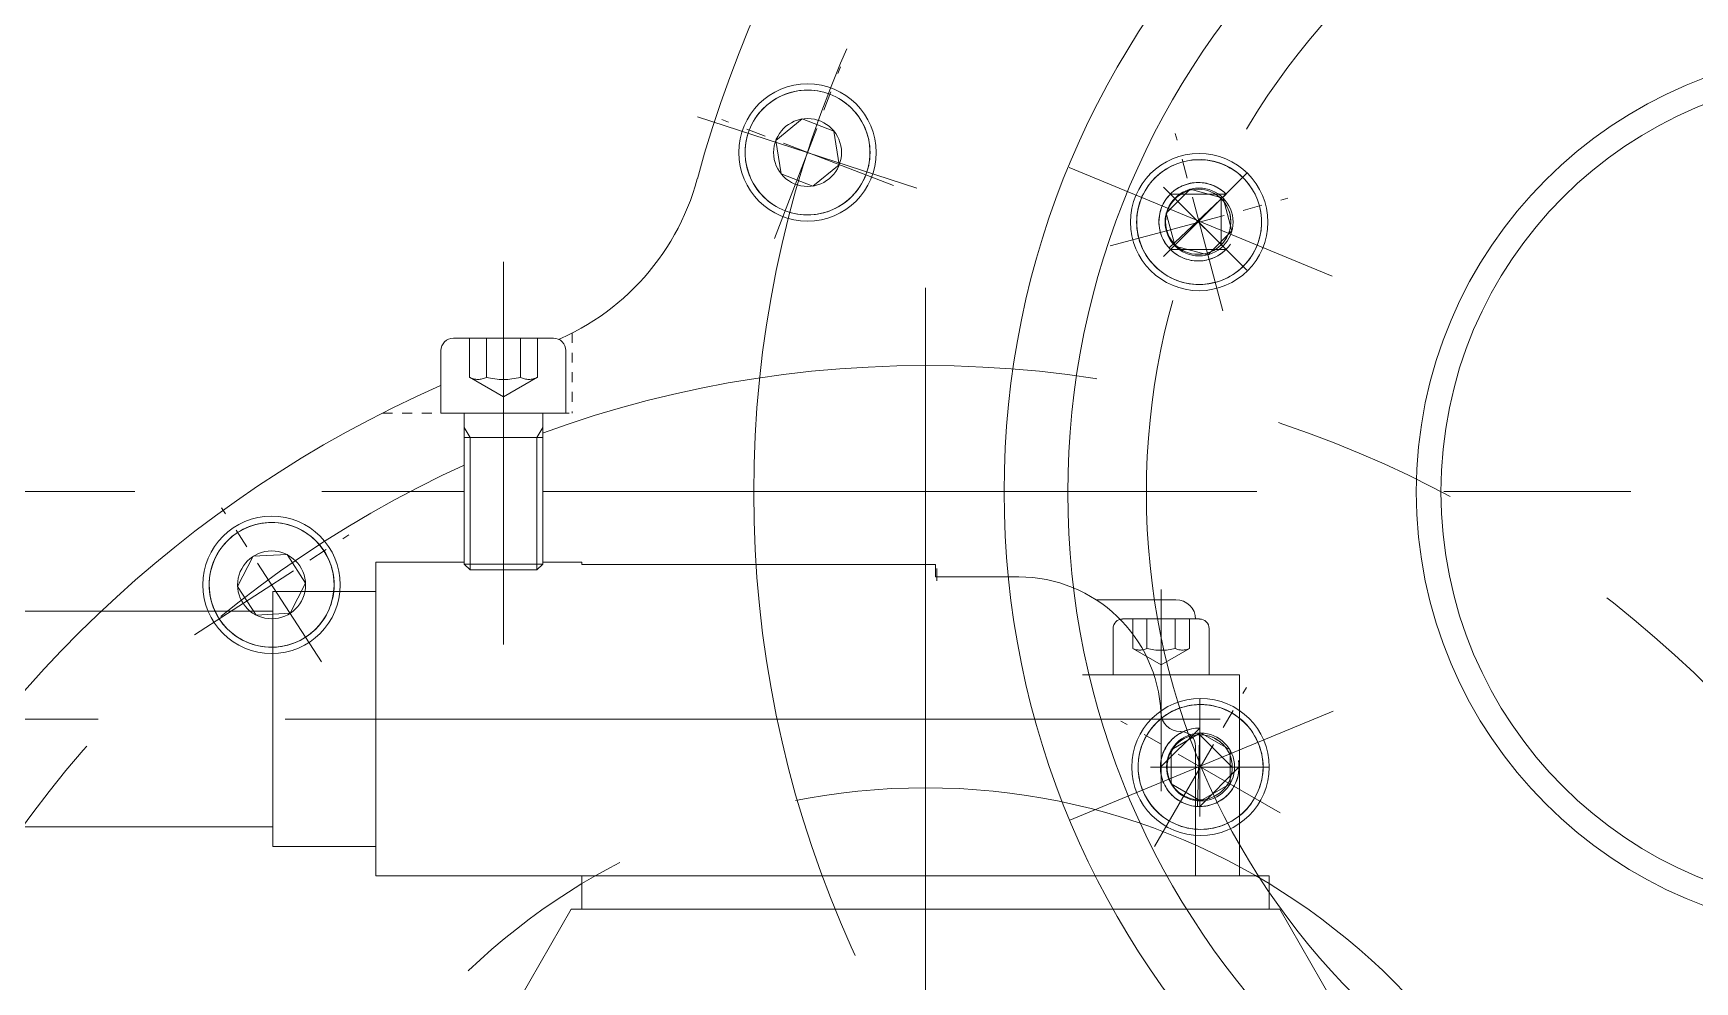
# Model space of a CAD drawing. Header units: inches. Extents: x 0 to 26418, y 0 to 20128.
# Drawn here: x 3816.8 to 3986.1, y 15425.2 to 15521.9 of the extents above; entities that cross this region are included whole.
import ezdxf

# ---------------------------------------------------------------- set-up
doc = ezdxf.new("R2010")
doc.units = ezdxf.units.IN
doc.header["$MEASUREMENT"] = 0
doc.set_wipeout_variables(frame=1)
for name, pattern in [('ACAD_ISO02W100', [15, 12, -3]), ('CENTER', [50.8, 31.75, -6.35, 6.35, -6.35]), ('点画线', [18, 12, -2, 2, -2]), ('虚线', [2, 1, -1])]:
    doc.linetypes.add(name, pattern=pattern)
for name, color, linetype, lineweight in [('CAXA1', 5, 'CENTER', 5), ('中心线层', 5, 'CENTER', 5), ('粗实线层', 7, 'Continuous', 5), ('细实线层', 7, 'Continuous', 5), ('虚线层', 6, 'ACAD_ISO02W100', 5)]:
    doc.layers.add(name, color=color, linetype=linetype, lineweight=lineweight)

msp = doc.modelspace()

# ---------------------------------------------------------------- linework, layer by layer
at = {"color": 7, "lineweight": 5}
for p, q in [((3892.53, 15515.29), (3892.24, 15515.12)), ((3892.82, 15515.45), (3892.53, 15515.29)), ((3893.12, 15515.59), (3892.82, 15515.45)), ((3893.43, 15515.72), (3893.12, 15515.59)), ((3893.74, 15515.83), (3893.43, 15515.72)), ((3894.06, 15515.93), (3893.74, 15515.83)), ((3894.39, 15516), (3894.06, 15515.93)), ((3894.72, 15516.06), (3894.39, 15516)), ((3895.05, 15516.11), (3894.72, 15516.06)), ((3895.38, 15516.13), (3895.05, 15516.11)), ((3895.71, 15516.14), (3895.38, 15516.13)), ((3896.04, 15516.13), (3895.71, 15516.14)), ((3896.38, 15516.11), (3896.04, 15516.13)), ((3896.71, 15516.06), (3896.38, 15516.11)), ((3897.03, 15516), (3896.71, 15516.06)), ((3897.36, 15515.93), (3897.03, 15516)), ((3897.68, 15515.83), (3897.36, 15515.93)), ((3897.99, 15515.72), (3897.68, 15515.83)), ((3898.3, 15515.59), (3897.99, 15515.72)), ((3897.99, 15515.72), (3897.99, 15515.72)), ((3898.6, 15515.45), (3898.3, 15515.59)), ((3898.89, 15515.29), (3898.6, 15515.45)), ((3899.18, 15515.12), (3898.89, 15515.29)), ((3890.56, 15513.52), (3890.37, 15513.24)), ((3890.76, 15513.78), (3890.56, 15513.52)), ((3890.98, 15514.04), (3890.76, 15513.78)), ((3891.21, 15514.28), (3890.98, 15514.04)), ((3891.45, 15514.51), (3891.21, 15514.28)), ((3891.71, 15514.72), (3891.45, 15514.51)), ((3891.97, 15514.93), (3891.71, 15514.72)), ((3892.24, 15515.12), (3891.97, 15514.93)), ((3899.45, 15514.93), (3899.18, 15515.12)), ((3899.72, 15514.72), (3899.45, 15514.93)), ((3899.97, 15514.51), (3899.72, 15514.72)), ((3900.21, 15514.28), (3899.97, 15514.51)), ((3900.44, 15514.04), (3900.21, 15514.28)), ((3900.66, 15513.78), (3900.44, 15514.04)), ((3900.86, 15513.52), (3900.66, 15513.78)), ((3901.05, 15513.24), (3900.86, 15513.52)), ((3889.77, 15512.06), (3889.66, 15511.74)), ((3889.9, 15512.37), (3889.77, 15512.06)), ((3890.04, 15512.67), (3889.9, 15512.37)), ((3890.2, 15512.96), (3890.04, 15512.67)), ((3890.37, 15513.24), (3890.2, 15512.96)), ((3892.48, 15511.02), (3895.17, 15513.2)), ((3892.48, 15511.02), (3895.17, 15513.2)), ((3898.4, 15511.96), (3895.17, 15513.2)), ((3898.94, 15508.54), (3898.4, 15511.96)), ((3901.22, 15512.96), (3901.05, 15513.24)), ((3901.38, 15512.67), (3901.22, 15512.96)), ((3901.53, 15512.37), (3901.38, 15512.67)), ((3901.65, 15512.06), (3901.53, 15512.37)), ((3901.76, 15511.74), (3901.65, 15512.06)), ((3889.38, 15510.44), (3889.35, 15510.11)), ((3889.42, 15510.77), (3889.38, 15510.44)), ((3889.48, 15511.1), (3889.42, 15510.77)), ((3889.56, 15511.42), (3889.48, 15511.1)), ((3889.66, 15511.74), (3889.56, 15511.42)), ((3892.48, 15511.02), (3893.02, 15507.6)), ((3901.86, 15511.42), (3901.76, 15511.74)), ((3901.94, 15511.1), (3901.86, 15511.42)), ((3902, 15510.77), (3901.94, 15511.1)), ((3902.04, 15510.44), (3902, 15510.77)), ((3902.07, 15510.11), (3902.04, 15510.44)), ((3889.35, 15510.11), (3889.35, 15509.78)), ((3889.35, 15509.78), (3889.35, 15509.44)), ((3889.35, 15509.44), (3889.38, 15509.11)), ((3889.38, 15509.11), (3889.42, 15508.78)), ((3889.42, 15508.78), (3889.48, 15508.45)), ((3889.48, 15508.45), (3889.56, 15508.13)), ((3898.94, 15508.54), (3896.25, 15506.36)), ((3901.86, 15508.13), (3901.94, 15508.45)), ((3901.94, 15508.45), (3902, 15508.78)), ((3902, 15508.78), (3902.04, 15509.11)), ((3902.04, 15509.11), (3902.07, 15509.44)), ((3902.08, 15509.78), (3902.07, 15510.11)), ((3902.07, 15509.44), (3902.08, 15509.78)), ((3933.01, 15508.5), (3932.71, 15508.36)), ((3933.32, 15508.63), (3933.01, 15508.5)), ((3933.63, 15508.74), (3933.32, 15508.63)), ((3933.95, 15508.83), (3933.63, 15508.74)), ((3934.27, 15508.91), (3933.95, 15508.83)), ((3934.6, 15508.97), (3934.27, 15508.91)), ((3934.93, 15509.02), (3934.6, 15508.97)), ((3935.26, 15509.04), (3934.93, 15509.02)), ((3935.6, 15509.05), (3935.26, 15509.04)), ((3935.93, 15509.04), (3935.6, 15509.05)), ((3936.26, 15509.02), (3935.93, 15509.04)), ((3936.59, 15508.97), (3936.26, 15509.02)), ((3936.92, 15508.91), (3936.59, 15508.97)), ((3937.25, 15508.83), (3936.92, 15508.91)), ((3937.56, 15508.74), (3937.25, 15508.83)), ((3937.88, 15508.63), (3937.56, 15508.74)), ((3938.19, 15508.5), (3937.88, 15508.63)), ((3938.49, 15508.36), (3938.19, 15508.5)), ((3889.56, 15508.13), (3889.66, 15507.81)), ((3889.66, 15507.81), (3889.77, 15507.5)), ((3889.77, 15507.5), (3889.9, 15507.19)), ((3889.9, 15507.19), (3890.04, 15506.89)), ((3890.04, 15506.89), (3890.2, 15506.59)), ((3896.25, 15506.36), (3893.02, 15507.6)), ((3901.22, 15506.59), (3901.38, 15506.89)), ((3901.38, 15506.89), (3901.53, 15507.19)), ((3901.53, 15507.19), (3901.65, 15507.5)), ((3901.65, 15507.5), (3901.76, 15507.81)), ((3901.65, 15507.5), (3901.65, 15507.5)), ((3901.76, 15507.81), (3901.86, 15508.13)), ((3930.87, 15506.95), (3930.65, 15506.69)), ((3931.1, 15507.19), (3930.87, 15506.95)), ((3931.34, 15507.42), (3931.1, 15507.19)), ((3931.59, 15507.63), (3931.34, 15507.42)), ((3931.86, 15507.84), (3931.59, 15507.63)), ((3932.13, 15508.02), (3931.86, 15507.84)), ((3932.42, 15508.2), (3932.13, 15508.02)), ((3932.71, 15508.36), (3932.42, 15508.2)), ((3938.78, 15508.2), (3938.49, 15508.36)), ((3939.06, 15508.02), (3938.78, 15508.2)), ((3939.34, 15507.84), (3939.06, 15508.02)), ((3939.6, 15507.63), (3939.34, 15507.84)), ((3939.86, 15507.42), (3939.6, 15507.63)), ((3940.1, 15507.19), (3939.86, 15507.42)), ((3940.33, 15506.95), (3940.1, 15507.19)), ((3940.54, 15506.69), (3940.33, 15506.95)), ((3890.2, 15506.59), (3890.37, 15506.31)), ((3890.37, 15506.31), (3890.56, 15506.04)), ((3890.56, 15506.04), (3890.76, 15505.77)), ((3890.76, 15505.77), (3890.98, 15505.52)), ((3890.98, 15505.52), (3891.21, 15505.28)), ((3891.21, 15505.28), (3891.45, 15505.05)), ((3899.97, 15505.05), (3900.21, 15505.28)), ((3900.21, 15505.28), (3900.44, 15505.52)), ((3900.44, 15505.52), (3900.66, 15505.77)), ((3900.66, 15505.77), (3900.86, 15506.04)), ((3900.86, 15506.04), (3901.05, 15506.31)), ((3901.05, 15506.31), (3901.22, 15506.59)), ((3929.78, 15505.28), (3929.66, 15504.97)), ((3929.93, 15505.58), (3929.78, 15505.28)), ((3930.09, 15505.87), (3929.93, 15505.58)), ((3930.26, 15506.15), (3930.09, 15505.87)), ((3930.45, 15506.43), (3930.26, 15506.15)), ((3930.65, 15506.69), (3930.45, 15506.43)), ((3932.27, 15505.08), (3932.15, 15504.9)), ((3934.7, 15506.03), (3932.25, 15503.58)), ((3932.4, 15505.24), (3932.27, 15505.08)), ((3932.54, 15505.4), (3932.4, 15505.24)), ((3932.68, 15505.55), (3932.54, 15505.4)), ((3932.54, 15500.05), (3938.34, 15505.55)), ((3932.83, 15505.7), (3932.68, 15505.55)), ((3932.68, 15505.55), (3938.34, 15505.55)), ((3938.34, 15499.9), (3932.68, 15505.55)), ((3932.99, 15505.83), (3932.83, 15505.7)), ((3933.16, 15505.96), (3932.99, 15505.83)), ((3933.33, 15506.08), (3933.16, 15505.96)), ((3933.51, 15506.19), (3933.33, 15506.08)), ((3933.69, 15506.29), (3933.51, 15506.19)), ((3933.88, 15506.38), (3933.69, 15506.29)), ((3934.07, 15506.46), (3933.88, 15506.38)), ((3934.27, 15506.53), (3934.07, 15506.46)), ((3934.47, 15506.59), (3934.27, 15506.53)), ((3934.68, 15506.64), (3934.47, 15506.59)), ((3934.88, 15506.68), (3934.68, 15506.64)), ((3934.7, 15506.03), (3938.05, 15505.14)), ((3934.7, 15506.03), (3938.05, 15505.14)), ((3935.09, 15506.7), (3934.88, 15506.68)), ((3935.3, 15506.72), (3935.09, 15506.7)), ((3935.51, 15506.72), (3935.3, 15506.72)), ((3935.72, 15506.72), (3935.51, 15506.72)), ((3935.93, 15506.7), (3935.72, 15506.72)), ((3936.13, 15506.68), (3935.93, 15506.7)), ((3936.34, 15506.64), (3936.13, 15506.68)), ((3936.54, 15506.59), (3936.34, 15506.64)), ((3936.74, 15506.53), (3936.54, 15506.59)), ((3936.94, 15506.46), (3936.74, 15506.53)), ((3937.13, 15506.38), (3936.94, 15506.46)), ((3937.32, 15506.29), (3937.13, 15506.38)), ((3937.51, 15506.19), (3937.32, 15506.29)), ((3937.69, 15506.08), (3937.51, 15506.19)), ((3937.86, 15505.96), (3937.69, 15506.08)), ((3938.02, 15505.83), (3937.86, 15505.96)), ((3938.34, 15505.55), (3937.86, 15505.07)), ((3937.86, 15505.07), (3937.86, 15500.37)), ((3937.98, 15504.95), (3937.86, 15505.07)), ((3937.86, 15505.07), (3937.86, 15500.37)), ((3938.18, 15505.7), (3938.02, 15505.83)), ((3938.94, 15501.79), (3938.05, 15505.14)), ((3938.34, 15505.55), (3938.18, 15505.7)), ((3940.75, 15506.43), (3940.54, 15506.69)), ((3940.94, 15506.15), (3940.75, 15506.43)), ((3941.11, 15505.87), (3940.94, 15506.15)), ((3941.27, 15505.58), (3941.11, 15505.87)), ((3941.41, 15505.28), (3941.27, 15505.58)), ((3941.54, 15504.97), (3941.41, 15505.28)), ((3891.45, 15505.05), (3891.71, 15504.83)), ((3891.71, 15504.83), (3891.97, 15504.63)), ((3891.97, 15504.63), (3892.24, 15504.44)), ((3892.24, 15504.44), (3892.53, 15504.26)), ((3892.53, 15504.26), (3892.82, 15504.11)), ((3892.82, 15504.11), (3893.12, 15503.96)), ((3893.12, 15503.96), (3893.43, 15503.83)), ((3893.43, 15503.83), (3893.43, 15503.83)), ((3893.43, 15503.83), (3893.74, 15503.72)), ((3893.74, 15503.72), (3894.06, 15503.63)), ((3894.06, 15503.63), (3894.39, 15503.55)), ((3894.39, 15503.55), (3894.72, 15503.49)), ((3894.72, 15503.49), (3895.05, 15503.45)), ((3895.05, 15503.45), (3895.38, 15503.42)), ((3895.38, 15503.42), (3895.71, 15503.41)), ((3895.71, 15503.41), (3896.04, 15503.42)), ((3896.04, 15503.42), (3896.38, 15503.45)), ((3896.38, 15503.45), (3896.71, 15503.49)), ((3896.71, 15503.49), (3897.03, 15503.55)), ((3897.03, 15503.55), (3897.36, 15503.63)), ((3897.36, 15503.63), (3897.68, 15503.72)), ((3897.68, 15503.72), (3897.99, 15503.83)), ((3897.99, 15503.83), (3898.3, 15503.96)), ((3898.3, 15503.96), (3898.6, 15504.11)), ((3898.6, 15504.11), (3898.89, 15504.26)), ((3898.89, 15504.26), (3899.18, 15504.44)), ((3899.18, 15504.44), (3899.45, 15504.63)), ((3899.45, 15504.63), (3899.72, 15504.83)), ((3899.72, 15504.83), (3899.97, 15505.05)), ((3929.31, 15503.68), (3929.27, 15503.35)), ((3929.37, 15504.01), (3929.31, 15503.68)), ((3929.45, 15504.33), (3929.37, 15504.01)), ((3929.54, 15504.65), (3929.45, 15504.33)), ((3929.66, 15504.97), (3929.54, 15504.65)), ((3931.6, 15503.56), (3931.56, 15503.35)), ((3931.64, 15503.76), (3931.6, 15503.56)), ((3931.7, 15503.96), (3931.64, 15503.76)), ((3931.77, 15504.16), (3931.7, 15503.96)), ((3931.85, 15504.35), (3931.77, 15504.16)), ((3931.94, 15504.54), (3931.85, 15504.35)), ((3932.04, 15504.72), (3931.94, 15504.54)), ((3932.15, 15504.9), (3932.04, 15504.72)), ((3933.15, 15500.24), (3932.25, 15503.58)), ((3938.09, 15504.82), (3937.98, 15504.95)), ((3938.2, 15504.68), (3938.09, 15504.82)), ((3938.29, 15504.53), (3938.2, 15504.68)), ((3938.39, 15504.39), (3938.29, 15504.53)), ((3938.47, 15504.23), (3938.39, 15504.39)), ((3938.54, 15504.08), (3938.47, 15504.23)), ((3938.61, 15503.92), (3938.54, 15504.08)), ((3938.67, 15503.75), (3938.61, 15503.92)), ((3938.72, 15503.58), (3938.67, 15503.75)), ((3938.76, 15503.42), (3938.72, 15503.58)), ((3938.79, 15503.24), (3938.76, 15503.42)), ((3941.65, 15504.65), (3941.54, 15504.97)), ((3941.75, 15504.33), (3941.65, 15504.65)), ((3941.82, 15504.01), (3941.75, 15504.33)), ((3941.75, 15504.33), (3941.75, 15504.33)), ((3941.88, 15503.68), (3941.82, 15504.01)), ((3941.93, 15503.35), (3941.88, 15503.68)), ((3929.24, 15503.02), (3929.23, 15502.69)), ((3929.23, 15502.69), (3929.24, 15502.35)), ((3929.27, 15503.35), (3929.24, 15503.02)), ((3929.24, 15502.35), (3929.27, 15502.02)), ((3929.27, 15502.02), (3929.31, 15501.69)), ((3929.31, 15501.69), (3929.37, 15501.36)), ((3931.53, 15503.14), (3931.51, 15502.93)), ((3931.51, 15502.93), (3931.51, 15502.72)), ((3931.51, 15502.72), (3931.51, 15502.51)), ((3931.51, 15502.51), (3931.53, 15502.31)), ((3931.56, 15503.35), (3931.53, 15503.14)), ((3931.53, 15502.31), (3931.56, 15502.1)), ((3931.56, 15502.1), (3931.6, 15501.89)), ((3931.6, 15501.89), (3931.64, 15501.69)), ((3931.64, 15501.69), (3931.7, 15501.49)), ((3936.49, 15499.34), (3938.94, 15501.79)), ((3938.61, 15501.53), (3938.67, 15501.7)), ((3938.67, 15501.7), (3938.72, 15501.86)), ((3938.72, 15501.86), (3938.76, 15502.03)), ((3938.76, 15502.03), (3938.79, 15502.2)), ((3938.81, 15503.07), (3938.79, 15503.24)), ((3938.79, 15502.2), (3938.81, 15502.38)), ((3938.83, 15502.9), (3938.81, 15503.07)), ((3938.81, 15502.38), (3938.83, 15502.55)), ((3938.83, 15502.72), (3938.83, 15502.9)), ((3938.83, 15502.55), (3938.83, 15502.72)), ((3941.82, 15501.36), (3941.88, 15501.69)), ((3941.88, 15501.69), (3941.93, 15502.02)), ((3941.95, 15503.02), (3941.93, 15503.35)), ((3941.93, 15502.02), (3941.95, 15502.35)), ((3941.96, 15502.69), (3941.95, 15503.02)), ((3941.95, 15502.35), (3941.96, 15502.69)), ((3929.37, 15501.36), (3929.45, 15501.04)), ((3929.45, 15501.04), (3929.45, 15501.04)), ((3929.45, 15501.04), (3929.54, 15500.72)), ((3929.54, 15500.72), (3929.66, 15500.41)), ((3929.66, 15500.41), (3929.78, 15500.1)), ((3929.78, 15500.1), (3929.93, 15499.8)), ((3931.7, 15501.49), (3931.77, 15501.29)), ((3931.77, 15501.29), (3931.85, 15501.1)), ((3931.85, 15501.1), (3931.94, 15500.91)), ((3931.94, 15500.91), (3932.04, 15500.72)), ((3932.04, 15500.72), (3932.15, 15500.55)), ((3932.15, 15500.55), (3932.27, 15500.37)), ((3932.27, 15500.37), (3932.4, 15500.21)), ((3932.4, 15500.21), (3932.54, 15500.05)), ((3936.49, 15499.34), (3933.15, 15500.24)), ((3937.86, 15500.37), (3937.98, 15500.5)), ((3937.86, 15500.37), (3938.34, 15499.9)), ((3937.98, 15500.5), (3938.09, 15500.63)), ((3938.09, 15500.63), (3938.2, 15500.77)), ((3938.2, 15500.77), (3938.29, 15500.91)), ((3938.29, 15500.91), (3938.39, 15501.06)), ((3938.39, 15501.06), (3938.47, 15501.22)), ((3938.47, 15501.22), (3938.54, 15501.37)), ((3938.54, 15501.37), (3938.61, 15501.53)), ((3941.27, 15499.8), (3941.41, 15500.1)), ((3941.41, 15500.1), (3941.54, 15500.41)), ((3941.54, 15500.41), (3941.65, 15500.72)), ((3941.65, 15500.72), (3941.75, 15501.04)), ((3941.75, 15501.04), (3941.82, 15501.36)), ((3929.93, 15499.8), (3930.09, 15499.5)), ((3930.09, 15499.5), (3930.26, 15499.22)), ((3930.26, 15499.22), (3930.45, 15498.95)), ((3930.45, 15498.95), (3930.65, 15498.68)), ((3930.65, 15498.68), (3930.87, 15498.43)), ((3930.87, 15498.43), (3931.1, 15498.19)), ((3938.34, 15499.9), (3932.68, 15499.9)), ((3932.68, 15499.9), (3932.83, 15499.75)), ((3932.83, 15499.75), (3932.99, 15499.62)), ((3932.99, 15499.62), (3933.16, 15499.49)), ((3933.16, 15499.49), (3933.33, 15499.37)), ((3933.33, 15499.37), (3933.51, 15499.26)), ((3933.51, 15499.26), (3933.69, 15499.16)), ((3933.69, 15499.16), (3933.88, 15499.07)), ((3933.88, 15499.07), (3934.07, 15498.99)), ((3934.07, 15498.99), (3934.27, 15498.92)), ((3934.27, 15498.92), (3934.47, 15498.86)), ((3934.47, 15498.86), (3934.68, 15498.81)), ((3934.68, 15498.81), (3934.88, 15498.77)), ((3934.88, 15498.77), (3935.09, 15498.75)), ((3935.09, 15498.75), (3935.3, 15498.73)), ((3935.3, 15498.73), (3935.51, 15498.72)), ((3935.51, 15498.72), (3935.72, 15498.73)), ((3935.72, 15498.73), (3935.93, 15498.75)), ((3935.93, 15498.75), (3936.13, 15498.77)), ((3936.13, 15498.77), (3936.34, 15498.81)), ((3936.34, 15498.81), (3936.54, 15498.86)), ((3936.54, 15498.86), (3936.74, 15498.92)), ((3936.74, 15498.92), (3936.94, 15498.99)), ((3936.94, 15498.99), (3937.13, 15499.07)), ((3937.13, 15499.07), (3937.32, 15499.16)), ((3937.32, 15499.16), (3937.51, 15499.26)), ((3937.51, 15499.26), (3937.69, 15499.37)), ((3937.69, 15499.37), (3937.86, 15499.49)), ((3937.86, 15499.49), (3938.02, 15499.62)), ((3938.02, 15499.62), (3938.18, 15499.75)), ((3938.18, 15499.75), (3938.34, 15499.9)), ((3940.1, 15498.19), (3940.33, 15498.43)), ((3940.33, 15498.43), (3940.54, 15498.68)), ((3940.54, 15498.68), (3940.75, 15498.95)), ((3940.75, 15498.95), (3940.94, 15499.22)), ((3940.94, 15499.22), (3941.11, 15499.5)), ((3941.11, 15499.5), (3941.27, 15499.8)), ((3931.1, 15498.19), (3931.34, 15497.96)), ((3931.34, 15497.96), (3931.59, 15497.74)), ((3931.59, 15497.74), (3931.86, 15497.54)), ((3931.86, 15497.54), (3932.13, 15497.35)), ((3932.13, 15497.35), (3932.42, 15497.17)), ((3932.42, 15497.17), (3932.71, 15497.02)), ((3932.71, 15497.02), (3933.01, 15496.87)), ((3933.01, 15496.87), (3933.32, 15496.74)), ((3933.32, 15496.74), (3933.63, 15496.63)), ((3933.63, 15496.63), (3933.95, 15496.54)), ((3937.25, 15496.54), (3937.56, 15496.63)), ((3937.56, 15496.63), (3937.88, 15496.74)), ((3937.88, 15496.74), (3938.19, 15496.87)), ((3938.19, 15496.87), (3938.49, 15497.02)), ((3938.49, 15497.02), (3938.78, 15497.17)), ((3938.78, 15497.17), (3939.06, 15497.35)), ((3939.06, 15497.35), (3939.34, 15497.54)), ((3939.34, 15497.54), (3939.6, 15497.74)), ((3939.6, 15497.74), (3939.86, 15497.96)), ((3939.86, 15497.96), (3940.1, 15498.19)), ((3933.95, 15496.54), (3934.27, 15496.46)), ((3934.27, 15496.46), (3934.6, 15496.4)), ((3934.6, 15496.4), (3934.93, 15496.36)), ((3934.93, 15496.36), (3935.26, 15496.33)), ((3935.26, 15496.33), (3935.6, 15496.32)), ((3935.6, 15496.32), (3935.93, 15496.33)), ((3935.93, 15496.33), (3936.26, 15496.36)), ((3936.26, 15496.36), (3936.59, 15496.4)), ((3936.59, 15496.4), (3936.92, 15496.46)), ((3936.92, 15496.46), (3937.25, 15496.54)), ((3937.25, 15496.54), (3937.25, 15496.54)), ((3837.93, 15471.22), (3837.65, 15471.04)), ((3838.22, 15471.38), (3837.93, 15471.22)), ((3838.52, 15471.52), (3838.22, 15471.38)), ((3838.83, 15471.65), (3838.52, 15471.52)), ((3839.15, 15471.76), (3838.83, 15471.65)), ((3839.47, 15471.85), (3839.15, 15471.76)), ((3839.79, 15471.93), (3839.47, 15471.85)), ((3840.12, 15471.99), (3839.79, 15471.93)), ((3840.45, 15472.03), (3840.12, 15471.99)), ((3840.78, 15472.06), (3840.45, 15472.03)), ((3841.11, 15472.07), (3840.78, 15472.06)), ((3841.45, 15472.06), (3841.11, 15472.07)), ((3841.78, 15472.03), (3841.45, 15472.06)), ((3842.11, 15471.99), (3841.78, 15472.03)), ((3842.44, 15471.93), (3842.11, 15471.99)), ((3842.76, 15471.85), (3842.44, 15471.93)), ((3843.08, 15471.76), (3842.76, 15471.85)), ((3843.39, 15471.65), (3843.08, 15471.76)), ((3843.7, 15471.52), (3843.39, 15471.65)), ((3844, 15471.38), (3843.7, 15471.52)), ((3844.3, 15471.22), (3844, 15471.38)), ((3844.58, 15471.04), (3844.3, 15471.22)), ((3836.17, 15469.71), (3835.96, 15469.45)), ((3836.38, 15469.96), (3836.17, 15469.71)), ((3836.61, 15470.2), (3836.38, 15469.96)), ((3836.85, 15470.43), (3836.61, 15470.2)), ((3837.11, 15470.65), (3836.85, 15470.43)), ((3837.37, 15470.85), (3837.11, 15470.65)), ((3837.65, 15471.04), (3837.37, 15470.85)), ((3844.85, 15470.85), (3844.58, 15471.04)), ((3845.12, 15470.65), (3844.85, 15470.85)), ((3845.37, 15470.43), (3845.12, 15470.65)), ((3845.61, 15470.2), (3845.37, 15470.43)), ((3845.84, 15469.96), (3845.61, 15470.2)), ((3846.06, 15469.71), (3845.84, 15469.96)), ((3846.26, 15469.45), (3846.06, 15469.71)), ((3835.17, 15467.99), (3835.06, 15467.67)), ((3835.3, 15468.29), (3835.17, 15467.99)), ((3835.44, 15468.59), (3835.3, 15468.29)), ((3835.6, 15468.89), (3835.44, 15468.59)), ((3835.77, 15469.17), (3835.6, 15468.89)), ((3835.96, 15469.45), (3835.77, 15469.17)), ((3839.23, 15468.61), (3837.65, 15465.52)), ((3839.23, 15468.61), (3842.69, 15468.79)), ((3839.23, 15468.61), (3842.69, 15468.79)), ((3844.57, 15465.89), (3842.69, 15468.79)), ((3846.45, 15469.17), (3846.26, 15469.45)), ((3846.62, 15468.89), (3846.45, 15469.17)), ((3846.45, 15469.17), (3846.45, 15469.17)), ((3846.78, 15468.59), (3846.62, 15468.89)), ((3846.93, 15468.29), (3846.78, 15468.59)), ((3847.05, 15467.99), (3846.93, 15468.29)), ((3847.17, 15467.67), (3847.05, 15467.99)), ((3872.73, 15468.02), (3851.73, 15468.02)), ((3851.73, 15468.02), (3851.73, 15436.02)), ((3870.73, 15468.02), (3872.73, 15468.02)), ((3872.73, 15468.02), (3872.73, 15467.77)), ((3834.78, 15466.37), (3834.76, 15466.04)), ((3834.83, 15466.7), (3834.78, 15466.37)), ((3834.89, 15467.03), (3834.83, 15466.7)), ((3834.96, 15467.35), (3834.89, 15467.03)), ((3835.06, 15467.67), (3834.96, 15467.35)), ((3847.26, 15467.35), (3847.17, 15467.67)), ((3847.34, 15467.03), (3847.26, 15467.35)), ((3847.4, 15466.7), (3847.34, 15467.03)), ((3847.44, 15466.37), (3847.4, 15466.7)), ((3847.47, 15466.04), (3847.44, 15466.37)), ((3908.73, 15467.77), (3872.73, 15467.77)), ((3908.73, 15466.51), (3908.73, 15467.77)), ((3917.23, 15466.51), (3908.73, 15466.51)), ((3908.87, 15466.1), (3908.87, 15467.36)), ((3834.76, 15466.04), (3834.75, 15465.7)), ((3834.75, 15465.7), (3834.76, 15465.37)), ((3834.76, 15465.37), (3834.78, 15465.04)), ((3834.78, 15465.04), (3834.83, 15464.71)), ((3834.83, 15464.71), (3834.89, 15464.38)), ((3839.54, 15462.62), (3837.65, 15465.52)), ((3841.23, 15465.02), (3851.73, 15465.02)), ((3841.23, 15439.02), (3841.23, 15465.02)), ((3843, 15462.8), (3844.57, 15465.89)), ((3847.34, 15464.38), (3847.4, 15464.71)), ((3847.4, 15464.71), (3847.44, 15465.04)), ((3847.44, 15465.04), (3847.47, 15465.37)), ((3847.48, 15465.7), (3847.47, 15466.04)), ((3847.47, 15465.37), (3847.48, 15465.7)), ((3801.23, 15463.02), (3841.23, 15463.02)), ((3834.89, 15464.38), (3834.96, 15464.06)), ((3834.96, 15464.06), (3835.06, 15463.74)), ((3835.06, 15463.74), (3835.17, 15463.42)), ((3835.17, 15463.42), (3835.3, 15463.12)), ((3835.3, 15463.12), (3835.44, 15462.81)), ((3835.44, 15462.81), (3835.6, 15462.52)), ((3843, 15462.8), (3839.54, 15462.62)), ((3846.62, 15462.52), (3846.78, 15462.81)), ((3846.78, 15462.81), (3846.93, 15463.12)), ((3846.93, 15463.12), (3847.05, 15463.42)), ((3847.05, 15463.42), (3847.17, 15463.74)), ((3847.17, 15463.74), (3847.26, 15464.06)), ((3847.26, 15464.06), (3847.34, 15464.38)), ((3925.09, 15464.19), (3933.24, 15464.19)), ((3933.24, 15464.19), (3925.09, 15464.19)), ((3835.6, 15462.52), (3835.77, 15462.24)), ((3835.77, 15462.24), (3835.77, 15462.24)), ((3835.77, 15462.24), (3835.96, 15461.96)), ((3835.96, 15461.96), (3836.17, 15461.7)), ((3836.17, 15461.7), (3836.38, 15461.44)), ((3836.38, 15461.44), (3836.61, 15461.2)), ((3836.61, 15461.2), (3836.85, 15460.97)), ((3845.37, 15460.97), (3845.61, 15461.2)), ((3845.61, 15461.2), (3845.84, 15461.44)), ((3845.84, 15461.44), (3846.06, 15461.7)), ((3846.06, 15461.7), (3846.26, 15461.96)), ((3846.26, 15461.96), (3846.45, 15462.24)), ((3846.45, 15462.24), (3846.62, 15462.52)), ((3926.84, 15461.24), (3926.84, 15456.52)), ((3935.64, 15462.22), (3927.81, 15462.22)), ((3936.62, 15456.52), (3936.62, 15461.24)), ((3836.85, 15460.97), (3837.11, 15460.76)), ((3837.11, 15460.76), (3837.37, 15460.55)), ((3837.37, 15460.55), (3837.65, 15460.37)), ((3837.65, 15460.37), (3837.93, 15460.19)), ((3837.93, 15460.19), (3838.22, 15460.03)), ((3838.22, 15460.03), (3838.52, 15459.89)), ((3838.52, 15459.89), (3838.83, 15459.76)), ((3838.83, 15459.76), (3839.15, 15459.65)), ((3839.15, 15459.65), (3839.47, 15459.56)), ((3839.47, 15459.56), (3839.79, 15459.48)), ((3839.79, 15459.48), (3840.12, 15459.42)), ((3840.12, 15459.42), (3840.45, 15459.37)), ((3840.45, 15459.37), (3840.78, 15459.35)), ((3841.45, 15459.35), (3841.78, 15459.37)), ((3841.78, 15459.37), (3842.11, 15459.42)), ((3842.11, 15459.42), (3842.44, 15459.48)), ((3842.44, 15459.48), (3842.76, 15459.56)), ((3842.76, 15459.56), (3843.08, 15459.65)), ((3843.08, 15459.65), (3843.39, 15459.76)), ((3843.39, 15459.76), (3843.7, 15459.89)), ((3843.7, 15459.89), (3844, 15460.03)), ((3844, 15460.03), (3844.3, 15460.19)), ((3844.3, 15460.19), (3844.58, 15460.37)), ((3844.58, 15460.37), (3844.85, 15460.55)), ((3844.58, 15460.37), (3844.58, 15460.37)), ((3844.85, 15460.55), (3845.12, 15460.76)), ((3845.12, 15460.76), (3845.37, 15460.97)), ((3840.78, 15459.35), (3841.11, 15459.34)), ((3841.11, 15459.34), (3841.45, 15459.35)), ((3939.73, 15456.52), (3923.73, 15456.52)), ((3926.84, 15456.52), (3936.62, 15456.52)), ((3939.73, 15436.02), (3939.73, 15456.52)), ((3932.57, 15452.65), (3932.28, 15452.47)), ((3932.86, 15452.81), (3932.57, 15452.65)), ((3933.16, 15452.95), (3932.86, 15452.81)), ((3933.47, 15453.08), (3933.16, 15452.95)), ((3933.78, 15453.19), (3933.47, 15453.08)), ((3934.1, 15453.28), (3933.78, 15453.19)), ((3934.43, 15453.36), (3934.1, 15453.28)), ((3934.75, 15453.42), (3934.43, 15453.36)), ((3935.08, 15453.47), (3934.75, 15453.42)), ((3935.42, 15453.49), (3935.08, 15453.47)), ((3935.75, 15453.5), (3935.42, 15453.49)), ((3936.08, 15453.49), (3935.75, 15453.5)), ((3936.42, 15453.47), (3936.08, 15453.49)), ((3936.75, 15453.42), (3936.42, 15453.47)), ((3937.07, 15453.36), (3936.75, 15453.42)), ((3937.4, 15453.28), (3937.07, 15453.36)), ((3937.72, 15453.19), (3937.4, 15453.28)), ((3938.03, 15453.08), (3937.72, 15453.19)), ((3938.34, 15452.95), (3938.03, 15453.08)), ((3938.64, 15452.81), (3938.34, 15452.95)), ((3938.93, 15452.65), (3938.64, 15452.81)), ((3939.22, 15452.47), (3938.93, 15452.65)), ((3938.93, 15452.65), (3938.93, 15452.65)), ((3930.8, 15451.14), (3930.6, 15450.88)), ((3931.02, 15451.39), (3930.8, 15451.14)), ((3931.25, 15451.64), (3931.02, 15451.39)), ((3931.49, 15451.87), (3931.25, 15451.64)), ((3931.74, 15452.08), (3931.49, 15451.87)), ((3931.66, 15447.1), (3935.66, 15451.1)), ((3932.01, 15452.28), (3931.74, 15452.08)), ((3932.28, 15452.47), (3932.01, 15452.28)), ((3934.42, 15450.9), (3934.23, 15450.83)), ((3934.62, 15450.96), (3934.42, 15450.9)), ((3934.83, 15451.01), (3934.62, 15450.96)), ((3935.03, 15451.05), (3934.83, 15451.01)), ((3935.24, 15451.08), (3935.03, 15451.05)), ((3935.45, 15451.09), (3935.24, 15451.08)), ((3935.66, 15451.1), (3935.45, 15451.09)), ((3935.45, 15443.1), (3935.66, 15451.1)), ((3935.66, 15451.1), (3935.66, 15450.42)), ((3939.49, 15452.28), (3939.22, 15452.47)), ((3939.76, 15452.08), (3939.49, 15452.28)), ((3940.01, 15451.87), (3939.76, 15452.08)), ((3940.25, 15451.64), (3940.01, 15451.87)), ((3940.48, 15451.39), (3940.25, 15451.64)), ((3940.7, 15451.14), (3940.48, 15451.39)), ((3940.9, 15450.88), (3940.7, 15451.14)), ((3929.81, 15449.42), (3929.7, 15449.1)), ((3929.94, 15449.72), (3929.81, 15449.42)), ((3930.08, 15450.02), (3929.94, 15449.72)), ((3930.24, 15450.32), (3930.08, 15450.02)), ((3930.41, 15450.6), (3930.24, 15450.32)), ((3930.6, 15450.88), (3930.41, 15450.6)), ((3932.3, 15449.28), (3932.2, 15449.1)), ((3932.42, 15449.45), (3932.3, 15449.28)), ((3932.55, 15449.61), (3932.42, 15449.45)), ((3932.69, 15449.77), (3932.55, 15449.61)), ((3932.83, 15449.93), (3932.69, 15449.77)), ((3932.75, 15448.87), (3935.75, 15450.6)), ((3932.75, 15448.87), (3935.75, 15450.6)), ((3932.98, 15450.07), (3932.83, 15449.93)), ((3933.14, 15450.21), (3932.98, 15450.07)), ((3933.31, 15450.33), (3933.14, 15450.21)), ((3933.48, 15450.45), (3933.31, 15450.33)), ((3933.66, 15450.56), (3933.48, 15450.45)), ((3933.84, 15450.66), (3933.66, 15450.56)), ((3933.7, 15450.74), (3933.74, 15450.74)), ((3934.03, 15450.75), (3933.84, 15450.66)), ((3934.23, 15450.83), (3934.03, 15450.75)), ((3935.24, 15449.24), (3935.24, 15436.02)), ((3935.66, 15450.42), (3938.98, 15447.1)), ((3935.83, 15450.42), (3935.66, 15450.42)), ((3935.66, 15450.42), (3938.98, 15447.1)), ((3938.75, 15448.87), (3935.75, 15450.6)), ((3936.01, 15450.4), (3935.83, 15450.42)), ((3936.18, 15450.38), (3936.01, 15450.4)), ((3936.35, 15450.35), (3936.18, 15450.38)), ((3936.52, 15450.31), (3936.35, 15450.35)), ((3936.69, 15450.26), (3936.52, 15450.31)), ((3936.85, 15450.2), (3936.69, 15450.26)), ((3937.01, 15450.13), (3936.85, 15450.2)), ((3937.17, 15450.06), (3937.01, 15450.13)), ((3937.32, 15449.98), (3937.17, 15450.06)), ((3937.47, 15449.88), (3937.32, 15449.98)), ((3937.61, 15449.79), (3937.47, 15449.88)), ((3937.75, 15449.68), (3937.61, 15449.79)), ((3937.88, 15449.57), (3937.75, 15449.68)), ((3938.01, 15449.45), (3937.88, 15449.57)), ((3938.13, 15449.32), (3938.01, 15449.45)), ((3938.24, 15449.19), (3938.13, 15449.32)), ((3941.09, 15450.6), (3940.9, 15450.88)), ((3941.26, 15450.32), (3941.09, 15450.6)), ((3941.42, 15450.02), (3941.26, 15450.32)), ((3941.56, 15449.72), (3941.42, 15450.02)), ((3941.69, 15449.42), (3941.56, 15449.72)), ((3941.8, 15449.1), (3941.69, 15449.42)), ((3929.42, 15447.8), (3929.39, 15447.47)), ((3929.46, 15448.13), (3929.42, 15447.8)), ((3929.52, 15448.46), (3929.46, 15448.13)), ((3929.6, 15448.78), (3929.52, 15448.46)), ((3929.7, 15449.1), (3929.6, 15448.78)), ((3931.68, 15447.52), (3931.66, 15447.31)), ((3931.71, 15447.72), (3931.68, 15447.52)), ((3931.75, 15447.93), (3931.71, 15447.72)), ((3931.8, 15448.13), (3931.75, 15447.93)), ((3931.86, 15448.33), (3931.8, 15448.13)), ((3931.92, 15448.53), (3931.86, 15448.33)), ((3932.01, 15448.72), (3931.92, 15448.53)), ((3932.1, 15448.91), (3932.01, 15448.72)), ((3932.2, 15449.1), (3932.1, 15448.91)), ((3932.75, 15448.87), (3932.75, 15445.4)), ((3938.35, 15449.05), (3938.24, 15449.19)), ((3938.45, 15448.91), (3938.35, 15449.05)), ((3938.54, 15448.76), (3938.45, 15448.91)), ((3938.62, 15448.61), (3938.54, 15448.76)), ((3938.7, 15448.45), (3938.62, 15448.61)), ((3938.76, 15448.29), (3938.7, 15448.45)), ((3938.75, 15445.4), (3938.75, 15448.87)), ((3938.82, 15448.12), (3938.76, 15448.29)), ((3938.87, 15447.96), (3938.82, 15448.12)), ((3938.91, 15447.79), (3938.87, 15447.96)), ((3938.94, 15447.62), (3938.91, 15447.79)), ((3938.96, 15447.44), (3938.94, 15447.62)), ((3941.9, 15448.78), (3941.8, 15449.1)), ((3941.98, 15448.46), (3941.9, 15448.78)), ((3942.04, 15448.13), (3941.98, 15448.46)), ((3942.08, 15447.8), (3942.04, 15448.13)), ((3942.11, 15447.47), (3942.08, 15447.8)), ((3929.39, 15447.47), (3929.38, 15447.13)), ((3929.38, 15447.13), (3929.39, 15446.8)), ((3929.39, 15446.8), (3929.42, 15446.47)), ((3929.42, 15446.47), (3929.46, 15446.14)), ((3929.46, 15446.14), (3929.52, 15445.81)), ((3929.52, 15445.81), (3929.6, 15445.49)), ((3931.66, 15447.31), (3931.66, 15447.1)), ((3939.66, 15447.1), (3931.66, 15447.1)), ((3931.66, 15447.1), (3931.66, 15446.89)), ((3931.66, 15446.89), (3931.68, 15446.68)), ((3931.68, 15446.68), (3931.71, 15446.47)), ((3931.71, 15446.47), (3931.75, 15446.27)), ((3931.75, 15446.27), (3931.8, 15446.06)), ((3931.8, 15446.06), (3931.86, 15445.86)), ((3931.86, 15445.86), (3931.92, 15445.66)), ((3939.66, 15447.1), (3935.66, 15443.1)), ((3938.98, 15447.27), (3938.96, 15447.44)), ((3938.98, 15447.1), (3938.98, 15447.27)), ((3938.98, 15447.1), (3939.66, 15447.1)), ((3939.39, 15445.66), (3939.46, 15445.86)), ((3939.46, 15445.86), (3939.52, 15446.06)), ((3939.52, 15446.06), (3939.57, 15446.27)), ((3939.57, 15446.27), (3939.61, 15446.47)), ((3939.61, 15446.47), (3939.64, 15446.68)), ((3939.64, 15446.68), (3939.65, 15446.89)), ((3939.65, 15446.89), (3939.66, 15447.1)), ((3941.9, 15445.49), (3941.98, 15445.81)), ((3941.98, 15445.81), (3942.04, 15446.14)), ((3942.04, 15446.14), (3942.08, 15446.47)), ((3942.08, 15446.47), (3942.11, 15446.8)), ((3942.11, 15447.13), (3942.11, 15447.47)), ((3942.11, 15446.8), (3942.11, 15447.13)), ((3929.6, 15445.49), (3929.7, 15445.17)), ((3929.7, 15445.17), (3929.81, 15444.85)), ((3929.81, 15444.85), (3929.94, 15444.55)), ((3929.94, 15444.55), (3930.08, 15444.25)), ((3930.08, 15444.25), (3930.24, 15443.95)), ((3931.92, 15445.66), (3932.01, 15445.47)), ((3932.01, 15445.47), (3932.1, 15445.28)), ((3932.1, 15445.28), (3932.2, 15445.1)), ((3932.2, 15445.1), (3932.3, 15444.92)), ((3932.3, 15444.92), (3932.42, 15444.75)), ((3932.42, 15444.75), (3932.55, 15444.58)), ((3932.55, 15444.58), (3932.69, 15444.42)), ((3932.69, 15444.42), (3932.83, 15444.27)), ((3935.75, 15443.67), (3932.75, 15445.4)), ((3932.83, 15444.27), (3932.98, 15444.12)), ((3932.98, 15444.12), (3933.14, 15443.99)), ((3938.75, 15445.4), (3935.75, 15443.67)), ((3938.18, 15443.99), (3938.34, 15444.12)), ((3938.34, 15444.12), (3938.49, 15444.27)), ((3938.49, 15444.27), (3938.63, 15444.42)), ((3938.63, 15444.42), (3938.77, 15444.58)), ((3938.77, 15444.58), (3938.9, 15444.75)), ((3938.9, 15444.75), (3939.01, 15444.92)), ((3939.01, 15444.92), (3939.12, 15445.1)), ((3939.12, 15445.1), (3939.22, 15445.28)), ((3939.22, 15445.28), (3939.31, 15445.47)), ((3939.31, 15445.47), (3939.39, 15445.66)), ((3941.26, 15443.95), (3941.42, 15444.25)), ((3941.42, 15444.25), (3941.56, 15444.55)), ((3941.56, 15444.55), (3941.69, 15444.85)), ((3941.69, 15444.85), (3941.8, 15445.17)), ((3941.8, 15445.17), (3941.9, 15445.49)), ((3930.24, 15443.95), (3930.41, 15443.67)), ((3930.41, 15443.67), (3930.6, 15443.39)), ((3930.6, 15443.39), (3930.8, 15443.13)), ((3930.8, 15443.13), (3931.02, 15442.88)), ((3931.02, 15442.88), (3931.25, 15442.63)), ((3931.25, 15442.63), (3931.49, 15442.4)), ((3933.14, 15443.99), (3933.31, 15443.86)), ((3933.31, 15443.86), (3933.48, 15443.74)), ((3933.48, 15443.74), (3933.66, 15443.63)), ((3933.66, 15443.63), (3933.84, 15443.53)), ((3933.84, 15443.53), (3934.03, 15443.44)), ((3934.03, 15443.44), (3934.23, 15443.36)), ((3934.23, 15443.36), (3934.42, 15443.29)), ((3934.42, 15443.29), (3934.62, 15443.23)), ((3934.62, 15443.23), (3934.83, 15443.18)), ((3934.83, 15443.18), (3935.03, 15443.15)), ((3935.03, 15443.15), (3935.24, 15443.12)), ((3935.24, 15443.12), (3935.45, 15443.1)), ((3935.66, 15443.1), (3935.87, 15443.1)), ((3935.87, 15443.1), (3936.08, 15443.12)), ((3936.08, 15443.12), (3936.29, 15443.15)), ((3936.29, 15443.15), (3936.49, 15443.18)), ((3936.49, 15443.18), (3936.69, 15443.23)), ((3936.69, 15443.23), (3936.9, 15443.29)), ((3936.9, 15443.29), (3937.09, 15443.36)), ((3937.09, 15443.36), (3937.29, 15443.44)), ((3937.29, 15443.44), (3937.48, 15443.53)), ((3937.48, 15443.53), (3937.66, 15443.63)), ((3937.66, 15443.63), (3937.84, 15443.74)), ((3937.84, 15443.74), (3938.01, 15443.86)), ((3938.01, 15443.86), (3938.18, 15443.99)), ((3940.01, 15442.4), (3940.25, 15442.63)), ((3940.25, 15442.63), (3940.48, 15442.88)), ((3940.48, 15442.88), (3940.7, 15443.13)), ((3940.7, 15443.13), (3940.9, 15443.39)), ((3940.9, 15443.39), (3941.09, 15443.67)), ((3941.09, 15443.67), (3941.26, 15443.95)), ((3941.26, 15443.95), (3941.26, 15443.95)), ((3801.23, 15441.02), (3841.23, 15441.02)), ((3931.49, 15442.4), (3931.74, 15442.19)), ((3931.74, 15442.19), (3932.01, 15441.99)), ((3932.01, 15441.99), (3932.28, 15441.8)), ((3932.28, 15441.8), (3932.57, 15441.62)), ((3932.57, 15441.62), (3932.57, 15441.62)), ((3932.57, 15441.62), (3932.86, 15441.46)), ((3932.86, 15441.46), (3933.16, 15441.32)), ((3933.16, 15441.32), (3933.47, 15441.19)), ((3933.47, 15441.19), (3933.78, 15441.08)), ((3933.78, 15441.08), (3934.1, 15440.99)), ((3934.1, 15440.99), (3934.43, 15440.91)), ((3934.43, 15440.91), (3934.75, 15440.85)), ((3934.75, 15440.85), (3935.08, 15440.8)), ((3935.08, 15440.8), (3935.42, 15440.78)), ((3935.42, 15440.78), (3935.75, 15440.77)), ((3935.75, 15440.77), (3936.08, 15440.78)), ((3936.08, 15440.78), (3936.42, 15440.8)), ((3936.42, 15440.8), (3936.75, 15440.85)), ((3936.75, 15440.85), (3937.07, 15440.91)), ((3937.07, 15440.91), (3937.4, 15440.99)), ((3937.4, 15440.99), (3937.72, 15441.08)), ((3937.72, 15441.08), (3938.03, 15441.19)), ((3938.03, 15441.19), (3938.34, 15441.32)), ((3938.34, 15441.32), (3938.64, 15441.46)), ((3938.64, 15441.46), (3938.93, 15441.62)), ((3938.93, 15441.62), (3939.22, 15441.8)), ((3939.22, 15441.8), (3939.49, 15441.99)), ((3939.49, 15441.99), (3939.76, 15442.19)), ((3939.76, 15442.19), (3940.01, 15442.4)), ((3841.23, 15439.02), (3851.73, 15439.02)), ((3870.73, 15436.02), (3851.73, 15436.02)), ((3942.73, 15436.02), (3864.12, 15436.02)), ((3872.73, 15436.02), (3864.12, 15436.02)), ((3872.73, 15436.02), (3872.73, 15432.62)), ((3942.73, 15436.02), (3942.73, 15432.62)), ((3840.73, 15379.07), (3871.64, 15432.62)), ((3871.64, 15432.62), (3943.81, 15432.62)), ((3943.81, 15432.62), (3974.73, 15379.07))]:
    msp.add_line(p, q, dxfattribs=at)
for centre, radius in [((4002.73, 15475.18), 87), ((4002.73, 15475.09), 80.5), ((4002.73, 15475.18), 45), ((4002.73, 15475.18), 42.5), ((3895.71, 15509.78), 7), ((3895.71, 15509.78), 3.46), ((3935.6, 15502.69), 7), ((3935.6, 15502.69), 3.46), ((3935.51, 15502.72), 3.32), ((3841.11, 15465.7), 7), ((3841.11, 15465.7), 3.46), ((3935.75, 15447.13), 7), ((3935.75, 15447.13), 3.46), ((3935.66, 15447.1), 3.32)]:
    msp.add_circle(centre, radius, dxfattribs=at)
for centre, radius, start, end in [((4002.99, 15725.22), 582.5, 301.35579, 238.58501), ((4002.46, 15725.22), 546, 303.5084, 236.556), ((4002.73, 15475.22), 290, 148.6687, 31.3333), ((4002.73, 15475.09), 122.5, 288.8192, 164.8541), ((3895.71, 15509.78), 6.36, 339, 159), ((3895.71, 15509.78), 6.36, 159, 339), ((3935.6, 15502.69), 6.36, 105, 285), ((3935.6, 15502.69), 6.37, 285, 105), ((3860.35, 15513.63), 25, 288.8192, 344.8541), ((3907.94, 15374.02), 122.5, 108.8192, 344.8541), ((3841.11, 15465.7), 6.36, 303, 123), ((3841.11, 15465.7), 6.36, 123, 303), ((3917.23, 15452.02), 14.49, 2.5034, 90), ((3933.24, 15462.19), 2, 0, 90), ((3927.81, 15461.24), 0.978, 90, 180), ((3935.64, 15461.24), 0.978, 0, 90), ((3935.75, 15447.13), 6.36, 330, 150), ((3933.7, 15452.74), 2, 182.5035, 270), ((3935.75, 15447.13), 6.36, 150, 330), ((3933.74, 15449.24), 1.5, 0, 90)]:
    msp.add_arc(centre, radius, start, end, dxfattribs=at)
msp.add_open_spline([(4417.27, 16139.5), (4382.18, 16177.06), (4302.01, 16244.38), (4159.39, 16311.95), (4001.93, 16339.1), (3841.62, 16322.69), (3689.54, 16265.51), (3556.26, 16170.03), (3451.48, 16042.06), (3382.93, 15890.15), (3354.29, 15724.24), (3373.75, 15555.77), (3434.64, 15396.58), (3535.87, 15257.81), (3670.32, 15149.21), (3829.4, 15078.83), (4002.38, 15051.32), (4177.64, 15070.42), (4343.16, 15134.22), (4487.22, 15239.67), (4600.08, 15379.45), (4673.27, 15544.76), (4691.55, 15664.49), (4693.22, 15724.42)], degree=3, knots=[0, 0, 0, 0, 6187.666026, 12450.355458, 18783.77638, 25175.55398, 31622.065679, 38124.713595, 44683.237858, 51298.550922, 57973.870728, 64697.019294, 71462.748657, 78273.501796, 85129.278897, 92030.080145, 98977.285843, 105969.701152, 113006.622999, 120087.951186, 127214.495945, 134386.492849, 141603.663266, 141603.663266, 141603.663266, 141603.663266], dxfattribs=at)
at = {"layer": 'CAXA1', "linetype": 'CENTER', "lineweight": 5, "ltscale": 3}
for p, q in [((3906.84, 15506.16), (3884.49, 15513.42)), ((3949.16, 15497.16), (3922.35, 15508.26)), ((3907.73, 15495.99), (3907.73, 15253.13)), ((3907.73, 15482.56), (3907.73, 15294.06)), ((3541.43, 15475.22), (4451.37, 15475.22)), ((3907.73, 15473.43), (3907.73, 15284.29)), ((3949.25, 15452.82), (3922.44, 15441.71)), ((3937.74, 15452.02), (3797.54, 15452.02))]:
    msp.add_line(p, q, dxfattribs=at)
for centre, radius in [((4002.99, 15725.22), 565), ((4002.99, 15725.22), 540), ((4002.73, 15475.09), 112.5), ((4002.73, 15475.09), 72.5), ((3907.73, 15374.56), 113.5), ((3907.73, 15377.51), 67.5)]:
    msp.add_circle(centre, radius, dxfattribs=at)
msp.add_arc((4002.73, 15475.22), 272.5, 148.6693, 31.3334, dxfattribs=at)
at = {"layer": '中心线层', "color": 7, "linetype": '点画线', "lineweight": 5}
for p, q in [((3892.35, 15501.03), (3899.07, 15518.52)), ((3904.45, 15506.42), (3886.97, 15513.13)), ((3938.02, 15493.64), (3933.17, 15511.73)), ((3940.46, 15497.77), (3930.56, 15507.67)), ((3940.46, 15507.67), (3930.56, 15497.77)), ((3926.55, 15500.26), (3944.64, 15505.11)), ((3846.21, 15457.85), (3836.01, 15473.56)), ((3833.26, 15460.6), (3848.97, 15470.8)), ((3931.07, 15439.02), (3940.43, 15455.25)), ((3935.66, 15454.1), (3935.66, 15440.1)), ((3907.73, 15430.92), (3907.73, 15451.52)), ((3943.86, 15442.45), (3927.64, 15451.82)), ((3942.66, 15447.1), (3928.66, 15447.1))]:
    msp.add_line(p, q, dxfattribs=at)
at = {"layer": '中心线层', "color": 7, "lineweight": 5}
msp.add_line((3931.73, 15444.66), (3931.73, 15465.22), dxfattribs=at)
at = {"layer": '细实线层', "color": 7, "lineweight": 5}
for centre, start, end in [((3935.51, 15502.72), 45, 325), ((3935.66, 15447.1), 90, 10)]:
    msp.add_arc(centre, 4, start, end, dxfattribs=at)
at = {"layer": '虚线层', "color": 7, "lineweight": 5}
for p, q in [((3928.84, 15459.22), (3928.84, 15462.22)), ((3930.28, 15459.22), (3930.28, 15462.22)), ((3933.17, 15459.22), (3933.17, 15462.22)), ((3934.61, 15459.22), (3934.61, 15462.22)), ((3928.84, 15459.22), (3931.73, 15457.55)), ((3934.61, 15459.22), (3931.73, 15457.55))]:
    msp.add_line(p, q, dxfattribs=at)
for centre, radius, start, end in [((3929.56, 15460.66), 1.61, 243.4349, 296.5651), ((3931.73, 15464.7), 5.67, 255.2529, 284.7471), ((3933.89, 15460.66), 1.61, 243.4349, 296.5651)]:
    msp.add_arc(centre, radius, start, end, dxfattribs=at)

# ---------------------------------------------------------------- next in the draw order: wipeouts: each hides what was drawn before it
at = {"color": 7, "lineweight": 5}
msp.add_wipeout([(3864.73, 15467.22), (3865.63, 15467.22), (3865.63, 15467.22), (3868.13, 15467.22), (3868.13, 15467.22), (3868.73, 15467.82), (3868.73, 15467.82), (3868.73, 15480.72), (3868.73, 15480.72), (3868.73, 15481.76), (3868.73, 15481.76), (3868.73, 15483.22), (3868.73, 15483.22), (3871.09, 15483.22), (3871.09, 15483.22), (3871.09, 15489.58), (3871.09, 15489.58), (3871.09, 15489.65), (3871.08, 15489.72), (3871.08, 15489.78), (3871.06, 15489.85), (3871.05, 15489.91), (3871.03, 15489.98), (3871.01, 15490.04), (3870.98, 15490.1), (3870.95, 15490.16), (3870.92, 15490.22), (3870.89, 15490.28), (3870.85, 15490.33), (3870.81, 15490.39), (3870.76, 15490.44), (3870.72, 15490.48), (3870.67, 15490.53), (3870.62, 15490.57), (3870.57, 15490.61), (3870.51, 15490.65), (3870.46, 15490.69), (3870.4, 15490.72), (3870.34, 15490.75), (3870.27, 15490.77), (3870.21, 15490.8), (3870.15, 15490.81), (3870.08, 15490.83), (3870.02, 15490.84), (3869.95, 15490.85), (3869.89, 15490.86), (3869.82, 15490.86), (3869.82, 15490.86), (3868.19, 15490.86), (3868.19, 15490.86), (3866.46, 15490.86), (3866.46, 15490.86), (3865.63, 15490.86), (3865.63, 15490.86), (3864.73, 15490.86), (3864.73, 15490.86), (3862.99, 15490.86), (3862.99, 15490.86), (3861.26, 15490.86), (3861.26, 15490.86), (3859.63, 15490.86), (3859.63, 15490.86), (3859.57, 15490.86), (3859.5, 15490.85), (3859.44, 15490.84), (3859.37, 15490.83), (3859.31, 15490.81), (3859.24, 15490.8), (3859.18, 15490.77), (3859.12, 15490.75), (3859.06, 15490.72), (3859, 15490.69), (3858.94, 15490.65), (3858.89, 15490.61), (3858.83, 15490.57), (3858.78, 15490.53), (3858.73, 15490.48), (3858.69, 15490.44), (3858.65, 15490.39), (3858.6, 15490.33), (3858.57, 15490.28), (3858.53, 15490.22), (3858.5, 15490.16), (3858.47, 15490.1), (3858.45, 15490.04), (3858.42, 15489.98), (3858.41, 15489.91), (3858.39, 15489.85), (3858.38, 15489.78), (3858.37, 15489.72), (3858.36, 15489.65), (3858.36, 15489.58), (3858.36, 15489.58), (3858.36, 15483.22), (3858.36, 15483.22), (3860.73, 15483.22), (3860.73, 15483.22), (3860.73, 15481.76), (3860.73, 15481.76), (3860.73, 15480.72), (3860.73, 15480.72), (3860.73, 15467.82), (3860.73, 15467.82), (3861.33, 15467.22), (3861.33, 15467.22)], dxfattribs=at).dxf.layer = '细实线层'

# ---------------------------------------------------------------- next in the draw order: linework, layer by layer
for radius in [386.26, 194.17]:
    msp.add_circle((4002.73, 15475.18), radius, dxfattribs=at)
at = {"layer": 'CAXA1', "linetype": 'CENTER', "lineweight": 5, "ltscale": 3}
msp.add_line((3864.73, 15498.65), (3864.73, 15459.63), dxfattribs=at)
at = {"layer": '中心线层', "color": 7, "lineweight": 5}
msp.add_line((3864.73, 15465.22), (3864.73, 15492.86), dxfattribs=at)
at = {"layer": '粗实线层', "color": 7, "lineweight": 5}
for p, q in [((3869.82, 15490.86), (3859.63, 15490.86)), ((3858.36, 15489.58), (3858.36, 15483.22)), ((3871.09, 15483.22), (3871.09, 15489.58)), ((3858.36, 15483.22), (3871.09, 15483.22)), ((3860.73, 15467.82), (3860.73, 15483.22)), ((3868.73, 15467.82), (3868.73, 15483.22)), ((3860.73, 15480.72), (3868.73, 15480.72)), ((3868.73, 15467.82), (3860.73, 15467.82)), ((3861.33, 15467.22), (3860.73, 15467.82)), ((3868.13, 15467.22), (3868.73, 15467.82)), ((3868.13, 15467.22), (3861.33, 15467.22))]:
    msp.add_line(p, q, dxfattribs=at)
for centre, start, end in [((3859.63, 15489.58), 90, 180), ((3869.82, 15489.58), 0, 90)]:
    msp.add_arc(centre, 1.27, start, end, dxfattribs=at)
at = {"layer": '细实线层', "color": 7, "lineweight": 5}
for p, q in [((3861.33, 15480.72), (3860.73, 15481.76)), ((3868.13, 15480.72), (3868.73, 15481.76)), ((3861.33, 15467.22), (3861.33, 15480.72)), ((3868.13, 15467.22), (3868.13, 15480.72))]:
    msp.add_line(p, q, dxfattribs=at)
at = {"layer": '虚线层', "color": 7, "lineweight": 5}
for p, q in [((3861.26, 15486.86), (3861.26, 15490.86)), ((3862.99, 15486.86), (3862.99, 15490.86)), ((3866.46, 15486.86), (3866.46, 15490.86)), ((3868.19, 15486.86), (3868.19, 15490.86)), ((3861.26, 15486.86), (3864.73, 15484.86)), ((3868.19, 15486.86), (3864.73, 15484.86))]:
    msp.add_line(p, q, dxfattribs=at)
at = {"layer": '虚线层', "color": 7, "linetype": '虚线', "lineweight": 5}
for p in [(3871.73, 15491.37), (3852.42, 15483.22)]:
    msp.add_line(p, (3871.73, 15483.22), dxfattribs=at)
at = {"layer": '虚线层', "color": 7, "lineweight": 5}
for centre, radius, start, end in [((3862.13, 15488.59), 1.94, 243.4349, 296.5651), ((3864.73, 15493.44), 6.8, 255.2529, 284.7471), ((3867.32, 15488.59), 1.94, 243.4349, 296.5651)]:
    msp.add_arc(centre, radius, start, end, dxfattribs=at)

doc.saveas('drawing.dxf')
